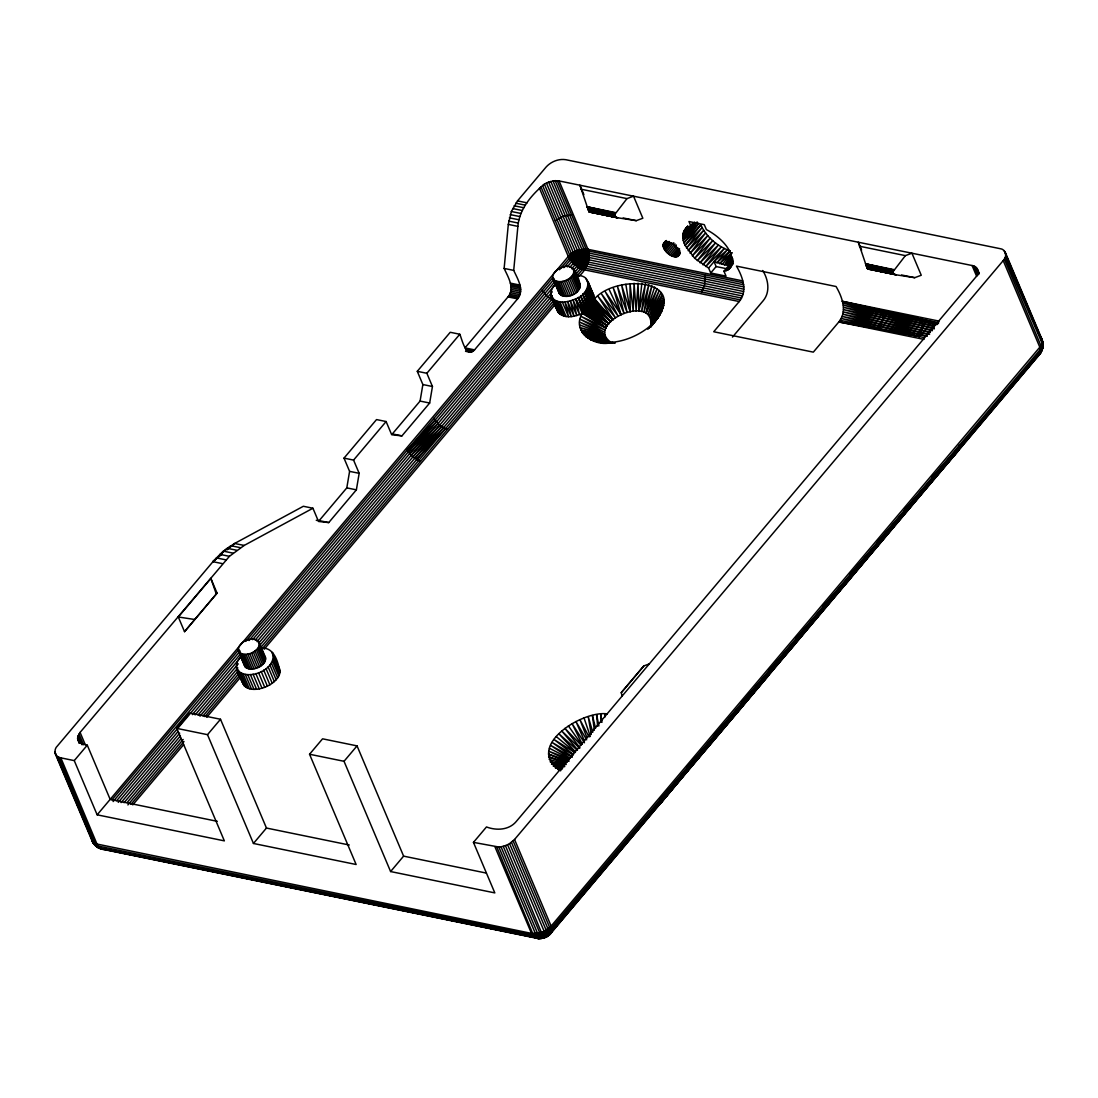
<?xml version="1.0" encoding="UTF-8"?>
<svg xmlns="http://www.w3.org/2000/svg" width="1098" height="1098" viewBox="0 0 1098 1098"><rect width="100%" height="100%" fill="white"/><g stroke="black" fill="none" stroke-linecap="round" stroke-linejoin="round"><path stroke-width="1.5" d="M486.318 873.075L403.611 856.138L357.042 745.885L322.565 738.817L309.54 754.244L344.031 761.298L390.6 871.551L494.814 892.894L473.458 842.372L486.483 826.945C496.323 830.719 508.827 830.184 516.074 821.702L975.449 277.519C979.773 273.759 978.249 265.991 972.087 265.524L559.088 180.937L555.135 180.676L548.575 182.09L544.402 184.107L573.225 252.348C574.158 259.142 576.148 268.914 584.438 269.847L739.215 301.538C748.013 291.08 742.468 276.38 736.456 266.114L836.058 286.509C842.084 296.776 847.629 311.475 838.831 321.947L813.33 352.142L713.727 331.747L739.215 301.538M238.06 650.098C238.39 641.054 255.189 634.301 259.567 643.373C259.238 652.418 242.438 659.171 238.06 650.098L245.211 666.939C252.005 673.362 270.671 664.098 263.904 655.108M244.278 663.576L245.211 666.939M552.623 277.465C552.582 272.139 558.017 268.804 562.492 267.267C573.554 262.463 578.111 275.914 580.032 284.286C581.473 293.756 565.099 300.687 559.156 293.29L552.623 277.465L559.788 294.291M558.841 290.929L559.156 293.29M657.606 806.001L660.269 803.489L660.31 799.152L741.713 707.016L832.298 598.437M660.612 800.758L741.095 708.086L741.754 702.679L849.687 579.442L850.346 574.034L958.28 450.798L958.938 445.39M544.402 184.107C531.638 194.744 519.34 209.073 517.885 226.366L513.713 270.382C517.474 278.686 524.817 290.133 517.597 298.862L474.542 349.864L464.962 347.901L508.017 296.899C515.25 288.17 507.894 276.723 504.133 268.42L508.305 224.404L511.366 211.502L517.529 200.893L546.145 166.978C550.99 161.653 558.594 158.565 565.786 159.704L999.853 248.615C1006.015 249.068 1007.539 256.836 1003.215 260.597L514.55 839.476L509.596 843.607L546.186 930.212C554.847 935.469 542.165 939.627 537.183 938.351L101.73 849.111C96.61 847.642 91.038 842.839 91.628 837.115C91.395 843.662 98.093 849.495 104.557 849.427L536.949 937.98M608.58 343.166C592.234 345.664 571.66 330.663 582.256 313.383L575.75 298.821C589.05 295.046 594.526 273.869 575.558 275.584M578.921 276.38C586.277 269.751 591.753 259.059 587.91 249.177L559.088 180.937M614.551 214.741L615.154 216.581L617.186 217.692L636.291 220.657L642.838 218.241L633.532 196.185L626.985 198.614L614.551 214.741L588.24 209.759L579.895 185.205L583.875 194.648M892.962 271.769L893.552 273.608L895.597 274.72L914.703 277.684L921.249 275.255L911.93 253.213L905.383 255.628L892.962 271.769L866.638 266.787L858.293 242.219L861.614 250.097M609.568 343.125L596.626 341.656L612.039 343.029C582.228 324.514 653.365 291.917 650.867 325.09C694.993 279.798 617.323 272.729 594.581 298.78C597.339 306.685 590.875 315.579 582.256 313.383C575.146 316.718 565.072 319.038 558.731 313.026C554.463 304.709 545.816 292.233 555.547 284.272M473.458 842.372L498.863 847.025L535.453 933.643L536.593 938.227C542.865 939.833 548.89 936.169 551.992 930.843L1040.657 351.964C1043.759 348.944 1043.416 343.578 1042.18 339.707L1005.054 251.826M546.433 183.009L575.256 251.25L578.097 261.846L582.585 269.339L577.177 275.735M541.808 938.172L543.73 938.008L543.894 937.143L542.041 937.527C539.118 939.957 532.557 937.719 531.501 933.382L494.924 846.764M474.542 349.864C465.772 358.593 461.915 338.76 459.801 334.245L450.235 332.282L417.281 371.316L426.861 373.279L432.447 386.51L429.661 403.035L401.937 435.879L391.698 434.767L386.112 421.536L376.532 419.573L344.003 458.127L353.57 460.089L359.17 473.32L356.383 489.845L328.741 522.579L318.516 521.468L312.93 508.237L303.35 506.274L234.601 543.483L223.429 551.155L212.957 561.696L57.48 745.871C53.157 749.632 54.68 757.387 60.843 757.853L98.202 846.97L103.116 849.454L100.398 848.054M1040.904 338.362L1040.767 337.347C1043.622 340.133 1042.167 344.621 1039.806 347.215L551.141 926.094L548.89 933.259L545.843 937.212L547.751 935.949L544.155 931.31L507.564 844.691L509.596 843.607M663.041 245.417C666.074 236.66 679.374 246.776 679.566 253.391C676.533 262.148 663.233 252.032 663.041 245.417L666.294 241.56M498.863 847.025L501.017 846.778L537.608 933.396L538.116 937.253L539.722 938.268M545.377 935.647L545.692 936.484L549.604 934.727L1039.724 354.325L1042.592 348.395L1042.18 339.707M1040.52 353.158L1043.1 345.252L1041.645 338.445L1042.949 347.229L1040.52 353.158L551.676 932.133C549.398 936.731 538.061 942.359 539.818 932.929L503.227 846.311L501.017 846.778M573.554 270.19L576.793 266.347L583.958 248.93L555.135 180.676M79.001 743.017L77.642 737.046L80.085 732.407L229.413 556.329L244.181 545.432L312.93 508.237M260.995 648.232C273.992 646.557 278.247 662.149 279.963 672.127C278.631 679.731 271.412 684.589 264.742 687.321C258.277 689.64 249.726 690.985 244.278 685.811C239.94 677.493 231.211 664.921 240.97 656.906M594.855 304.983L587.156 288.582L594.1 307.907L608.827 323.69L592.673 310.309L586.016 290.503L594.1 307.907L610.763 321.618L594.855 304.983L587.938 286.66L594.979 303.419L612.986 319.669L597.916 296.24L615.47 317.844L601.498 293.88L618.174 316.183L605.286 291.697L621.043 314.714L613.302 287.992L624.035 313.479L617.46 286.496L627.082 312.477L621.66 285.26L630.156 311.736L630.005 283.627L633.175 311.269L634.081 283.243L636.126 311.077L638.048 283.147L638.926 311.173L641.836 283.353M742.687 280.882L586.016 248.93L577.397 250.344L573.06 261.283L573.211 263.396L578.715 267.569L584.438 269.847L584.369 266.347L580.883 255.861L579.168 251.799L577.397 250.344L548.575 182.09M557.194 180.69L586.016 248.93C585.083 257.495 580.307 266.265 574.391 272.688M60.843 757.853L74.252 760.612L97.146 814.812L568.284 256.465L587.91 249.177L585.975 256.465L580.65 268.571L575.256 274.98M1010.16 388.349L1037.679 355.752C1041.906 352.801 1044.061 346.021 1042.386 341.107L1004.19 250.728M503.227 846.311L505.423 845.611L543.73 938.008M316.251 520.301L319.175 520.617L346.803 487.883L349.589 471.358L344.003 458.127M401.937 435.879L392.357 433.916L420.081 401.072L422.867 384.547L417.281 371.316M543.496 937.898L549.371 934L551.141 926.094L514.55 839.476M237.072 669.684C247.791 682.201 277.794 669.121 272.524 652.459M550.784 181.39L579.607 249.63L573.966 263.41L574.94 264.947L588.83 259.801L743.607 291.505M663.027 308.209L650.867 325.09L663.727 305.313L651.361 322.977L664.016 302.485L651.443 320.945L663.878 299.768L651.114 319.024L662.382 294.758L650.4 317.253L661.023 292.493L649.302 315.661L659.267 290.448L647.847 314.275L657.153 288.623L646.036 313.108L651.883 285.7L643.936 312.203L648.794 284.629L641.548 311.544L645.432 283.847L638.926 311.173M547.751 935.949L551.676 932.133L551.141 926.094L544.155 931.31C546.626 936.333 532.022 939.833 538.116 937.253C543.771 937.445 549.192 934.247 552.019 929.388L1041.892 349.439L1043.1 345.252L1042.386 341.107M607.359 713.906C582.05 710.077 523.513 747.258 560.611 770.837M553.57 279.592C560.433 285.082 575.091 278.851 573.829 269.586M1042.414 347.846L1039.724 354.325L1042.414 347.846L1041.577 350.962L1038.584 355.134L1037.157 355.327M546.186 930.212C545.459 934.645 541.547 939.586 536.593 938.227M1042.427 349.137L1041.22 352.129L1037.679 355.752M1042.592 348.395L1043.086 344.017L1040.767 337.347M646.036 313.108L654.683 287.031M552.98 180.923L581.803 249.164L574.94 264.947L571.701 268.79M576.793 266.347L577.987 266.622L584.712 249.781L586.016 248.93M511.476 842.344L548.053 928.963L544.965 935.853L541.204 938.378M549.357 934.686L551.223 932.792L548.053 928.963M580.801 267.679L582.571 267.02L587.897 255.779L589.146 255.23L743.922 286.935M581.803 249.164L585.097 254.311L587.252 260.885L582.585 269.339M513.137 840.958L549.727 927.577L547.024 934.7L543.167 937.459L536.167 937.788L100.44 848.438L96.953 846.832L91.683 839.984L93.014 841.013M1040.341 353.254L1042.894 343.262L1005.658 255.971M651.114 319.024L663.329 297.187M701.732 291.972L704.902 283.572L704.628 274.802M923.981 339.392L838.831 321.947L879.69 328.426L882.874 320.026L882.586 311.256L842.303 301.277L939.147 321.124M838.831 321.947L919.342 336.551L922.526 328.151L922.238 319.367L842.303 301.277M558.882 922.938L547.696 935.99L551.676 932.133M731.419 254.256L724.776 264.851L714.043 261.626L708.622 268.049L710.708 272.99L726.025 276.12L723.939 271.192L732.75 260.885M732.339 257.193L727.164 264.947L724.776 264.851L731.378 257.152M549.727 927.577C547.079 934.027 537.855 936.361 531.501 933.382L94.373 843.511L57.686 756.659M648.904 328.233L658.512 317.061L661.916 311.159L650.002 327.245L660.406 314.11L650.689 326.861M732.942 259.691L729.36 264.769L727.164 264.947L732.737 258.524M1042.235 342.59L1042.084 347.38L551.718 927.796C548.163 934.645 539.516 938.049 532.338 934.988L98.257 846.078L94.373 843.511L97.846 847.491L99.012 847.903L93.975 844.046L92.232 841.246L55.106 753.379M743.113 293.77L588.322 262.079L577.987 266.622M650.867 326.545L653.667 322.812L650.496 326.861M731.858 252.718L719.574 263.781L730.239 250.879C717.557 246.556 706.453 237.044 700.785 224.843L685.097 245.417L694.718 258.318L708.622 268.049M698.836 223.512L683.999 242.836L685.097 245.417L702.075 227.547L686.497 248.052L703.681 230.264L688.185 250.687L705.575 232.968L690.134 253.309L707.743 235.631L692.33 255.861L710.145 238.211L694.718 258.318L712.739 240.654L697.299 260.651L715.498 242.933L700.016 262.806L718.38 245.032L702.83 264.783L721.331 246.899L705.712 266.539L724.323 248.505L714.043 261.626L716.129 266.567L726.849 268.763M697.216 222.29L683.231 240.338L683.999 242.836L700.785 224.843M647.834 329.304L650.743 325.543C636.895 337.251 618.352 344.196 600.126 342.288L608.072 343.056M733.313 261.269L725.998 270.698L723.939 271.192M694.924 222.482L682.805 237.95L683.231 240.338L698.726 223.429M652.308 324.953L658.512 317.061L650.702 326.93M652.212 325.104L656.261 319.971M692.948 222.853L682.709 235.713L682.805 237.95L697.038 222.139M733.121 263.246L727.809 269.902L725.998 270.698L732.682 262.93M688.144 227.259L682.942 233.668L682.709 235.713L694.636 222.235M689.05 768.531L685.825 772.512L689.091 768.696M719.41 732.393L659.651 804.56M721.564 729.731L724.776 725.751M726.931 723.102L729.072 720.453M660.269 803.489L743.346 704.216M805.287 631.048L846.558 582.16L793.346 645.199L796.558 641.218M798.713 638.569L801.924 634.589M805.15 630.609L807.291 627.946M876.931 546.063L879.086 543.414M904.079 513.905L796.009 642.687L714.606 734.837L713.947 740.244L660.584 802.213M906.234 511.243L909.446 507.276M911.601 504.613L914.812 500.633M918.038 496.653L920.179 494.004M710.516 742.001L713.947 740.244L768.243 675.929L768.902 670.507L850.305 578.371L936.594 475.105M184.519 631.679L217.061 593.126L210.857 578.426L178.315 616.98L184.519 631.679L217.061 593.126M649.275 663.906L643.84 665.923L621.235 692.701L622.168 696.036M731.501 266.183L727.809 269.902L733.368 263.396M658.759 805.41L672.841 788.309M675.009 785.674L678.248 781.735M754.285 691.822L739.05 709.514M757.524 687.883L759.692 685.248M862.877 563.192L847.642 580.869M865.046 560.556L868.285 556.604M870.453 553.982L873.706 550.029M946.49 464.07L877.453 546.214L796.05 638.35L795.391 643.771L687.458 766.994L687.417 771.331L684.754 773.843M687.746 226.71L682.942 233.668L689.407 226.257M958.28 450.798L877.769 544.924L823.198 606.192L823.157 610.529L820.494 613.041M74.252 760.612L87.277 745.185L110.171 799.385L217.28 821.331M353.57 460.089L386.112 421.536M426.861 373.279L459.801 334.245M111.982 799.783L239.062 649.247M245.691 641.397L552.939 277.423M559.431 269.737L569.986 257.55L588.542 251.03L743.319 282.721M113.121 801.554L240.188 651.018M249.04 640.546L554.078 279.194M563.796 267.665L570.48 259.787L573.225 254.022L571.358 253.597L568.284 256.465L573.211 263.396L589.091 257.495L743.881 289.199M97.146 814.812L224.349 840.862L176.847 728.399L189.858 712.986L220.506 719.259L266.457 828.043L349.26 845.007M116.69 800.675L240.448 654.065M252.609 639.667L555.437 280.937M567.323 266.841L571.646 261.722L575.16 253.281L573.225 252.348L571.358 253.597L571.399 254.709L573.966 263.41M118.255 802.35L177.931 731.666M192.301 714.647L240.915 657.043M255.285 640.024L555.917 283.874M569.972 267.239L573.211 263.396M121.096 802.597L179.66 733.217M195.128 714.894L238.225 663.837M257.001 641.589L552.239 291.835M124.047 802.693L180.401 735.935M198.079 714.99L237.854 667.859M258.853 642.989L551.923 295.801M127.066 802.597L181.211 738.46M200.001 716.198L238.678 670.384M259.663 645.514L551.69 299.589L553.639 300.591L260.514 647.834M127.903 804.916L183.16 739.462M203.048 715.896L238.403 674.007M130.937 804.367L183.984 741.534M204.969 716.665L240.338 674.776M262.436 648.589L554.449 302.65M132.789 804.875L183.586 744.705M206.781 717.227L241.011 676.67M264.193 649.206L554.614 305.162M176.847 728.399L207.495 734.672L220.506 719.259M663.439 243.482L665.608 240.915M663.11 244.374L666.362 240.517M663.219 246.583L667.557 241.45M663.645 247.832L669.066 241.409M664.29 249.136L669.725 242.713M665.168 250.44L671.674 242.74M666.225 251.717L673.815 242.727M667.433 252.924L675.023 243.934M687.801 226.833L683.532 231.815L685.66 228.837L691.054 226.476L694.307 222.619M668.751 254.022L676.354 245.032M670.164 254.983L676.67 247.283M671.605 255.779L678.111 248.066M673.033 256.369L679.538 248.67M674.405 256.754L679.827 250.33M675.695 256.918L680.033 251.771M676.835 256.85L680.101 252.993M677.823 256.561L679.991 253.981M710.708 272.99L716.129 266.567M722.237 264.453L731.995 252.897M207.495 734.672L253.446 843.47L266.457 828.043M344.031 761.298L357.042 745.885M732.476 337.1L763.247 300.646C770.453 291.986 768.353 279.427 762.726 270.506M390.6 871.551L403.611 856.138M621.235 692.701L643.84 665.923M668.462 793.127L670.631 790.56M674.982 785.413L677.15 782.847M692.358 764.826L695.61 760.969M697.779 758.402L702.13 753.255M704.298 750.675L747.738 699.22M757.51 687.65L759.679 685.07M769.451 673.499L771.62 670.919M775.97 665.772L778.139 663.206M781.392 659.349L784.658 655.492M786.827 652.912L791.164 647.765L766.198 677.356M793.346 645.199L803.118 633.615M858.499 568.009L860.667 565.443M865.018 560.296L867.187 557.715M870.44 553.859L872.608 551.292M876.959 546.145L879.127 543.565M882.394 539.708L885.647 535.851M887.815 533.285L892.166 528.138M894.335 525.558L944.28 466.389M959.528 448.327L961.738 445.719M731.419 266.361L729.333 268.818C738.83 253.13 719.314 236.29 706.385 229.606L704.298 224.678L688.968 221.535L691.054 226.476M958.897 449.727L877.494 541.877L877.769 544.924L875.943 548.122M959.213 448.451L904.642 509.719L903.983 515.127L900.552 516.884M959.227 446.996L931.79 477.548L931.749 481.885L929.086 484.396M434.039 418.269L435.179 420.04L407.029 450.29L412.807 457.015L420.452 461.407M416.581 459.637L445.541 428.632L447.476 429.4M408.154 452.047L436.537 421.783L435.179 420.04M414.66 458.415L443.606 427.63L445.541 428.632M409.513 453.79L438.102 423.444L436.537 421.783M412.807 457.015L441.684 426.408L443.606 427.63M411.077 455.464L439.831 425.008L441.684 426.408M222.537 563.658L212.957 561.696L223.429 551.155L233.009 553.118M1038.584 355.134L1040.053 353.734L1040.369 351.401M221.865 554.188L212.957 561.696L227.094 548.273L236.674 550.235M573.225 252.348L575.256 251.25L577.164 252.54L583.23 268.667L586.716 266.32L741.507 298.025M212.957 561.696L220.616 554.847M226.998 549.124L230.813 545.706L240.393 547.669M730.239 250.879L716.829 262.834L727.315 249.836L714.043 261.626M549.618 934.494L551.059 933.204M226.957 549.906L234.601 543.483L244.181 545.432M555.286 220.863L562.986 216.224L571.605 214.81M537.608 933.396L539.612 934.604L534.506 937.335L531.501 933.382L539.818 932.929L541.698 934.178L538.116 937.253L535.824 936.992L98.779 847.793L93.097 842.358L54.9 751.979M590.326 211.241L589.228 211.928L588.24 209.759L614.715 215.922L588.844 211.2L615.456 216.882M893.854 273.896L867.242 268.214L893.127 272.935L866.638 266.787L867.695 269.01L868.724 268.269M956.234 452.239L957.387 451.649M549.014 934.631L550.167 934.055M550.51 931.543L551.992 930.843L551.718 927.796M593.387 340.751L612.039 343.029L590.408 339.57L609.925 342.109L587.759 338.129L608.127 340.943L585.44 336.427L606.659 339.557L581.899 332.365L605.561 337.964L580.705 330.031L604.847 336.194L579.922 327.52L604.531 334.272L579.607 322.112L604.614 332.241L580.087 319.257L605.094 330.127L580.966 316.334L605.972 327.973L583.683 313.479L575.75 298.821C568.462 302.197 557.098 304.654 551.635 297.05L558.731 313.026L552.637 298.464L560.076 314.289L553.982 299.672L561.778 315.304L555.67 300.646L563.796 316.059L557.66 301.374L566.074 316.54L559.898 301.84M575.256 251.25L577.397 250.344M505.423 845.611L507.564 844.691M539.818 932.929L544.155 931.31M1003.215 260.597L1039.806 347.215L1040.657 351.964L1040.931 345.678L1042.578 344.333L1005.164 257.508M582.571 267.02L587.622 264.261L587.252 260.885L588.322 262.079M743.73 284.766L588.953 253.062L570.48 259.787L569.148 258.222M540.875 186.742L569.697 254.983L571.399 254.709L569.986 257.55L571.646 261.722L587.897 255.779L589.091 257.495M584.369 266.347L586.716 266.32L583.038 255.065L579.607 249.63M101.73 849.111L96.953 846.832M608.635 343.07L603.831 342.617L608.786 343.152M867.695 269.01L896.133 274.829M98.902 846.832L95.334 845.57L93.097 842.358L95.732 843.991L96.336 845.94L100.44 848.438M100.714 848.795L104.557 849.427M542.041 937.527L543.867 937.747M584.781 268.09L740.436 299.905M607.729 342.645L612.272 343.207M614.907 342.837L611.751 342.398L614.99 343.098M178.315 616.98L194.497 619.464M557.811 769.506L561.051 770.014M562.025 769.067L555.341 767.914L561.613 769.218M562.821 767.873L553.227 766.088L561.174 767.941M587.512 207.838L614.962 213.465M865.91 264.865L893.36 270.492M589.228 211.928L617.735 217.802L589.297 211.983L616.225 217.363L589.063 211.653L615.154 216.581L588.555 210.555L614.551 215.153L588.061 209.32M867.64 268.941L894.623 274.376L867.475 268.681L893.552 273.608L866.967 267.583L892.949 272.18L866.459 266.334M588.967 211.447L617.186 217.692M867.365 268.475L895.597 274.72M614.606 215.537L588.404 210.171M588.706 210.898L614.907 216.265M893.003 272.565L866.802 267.198M867.104 267.926L893.305 273.292M564.633 766.692L551.471 764.03L562.739 766.939M581.007 189.199L626.985 198.614M859.418 246.213L905.383 255.628M587.142 206.795L615.223 213.039L587.691 208.359L614.619 214.33L601.333 212.175L587.883 208.853L614.756 213.89L587.142 206.795L615.539 212.6M865.54 263.808L893.621 270.053L866.102 265.373L893.031 271.343L879.731 269.202L866.281 265.867L893.168 270.918L865.54 263.808L893.95 269.628M623.156 217.967L636.291 220.657M901.568 274.994L914.703 277.684M517.529 200.893L527.109 202.856M515.758 203.199L525.338 205.161M514.125 205.765L523.705 207.728M512.656 208.538L522.236 210.5M511.366 211.502L520.946 213.465M510.268 214.604L519.848 216.567M509.39 217.829L518.97 219.792M508.731 221.11L518.311 223.059M508.305 224.404L517.885 226.366M938.763 322.757L842.935 303.13L934.384 326.614M937.527 324.445L843.346 305.162L934.274 328.892M934.398 325.955L843.539 307.344L932.312 330.745M934.357 328.22L843.484 309.609L930.143 332.57M932.435 330.182L843.209 311.901L927.783 334.314M930.28 332.118L842.715 314.179L926.849 336.345M742.399 295.966L585.769 263.712M929.581 334.3L842.015 316.375L919.342 336.551M927.028 336.029L841.109 318.434L879.69 328.426M840.039 320.3L924.31 337.566M504.133 268.42L513.713 270.382M510.337 283.119L519.917 285.082M510.803 284.492L520.37 286.454M511.078 286.029L520.658 287.992M511.16 287.662L520.74 289.625M511.064 289.35L520.644 291.313M510.776 291.052L520.356 293.015M510.323 292.699L519.889 294.662M509.692 294.264L519.272 296.213M508.923 295.678L518.489 297.627M508.017 296.899L517.597 298.862M465.579 349.233L473.554 350.866M466.115 350.317L472.497 351.621M466.623 351.113L471.413 352.087M465.538 351.291L470.328 352.28M422.867 384.547L432.447 386.51M420.081 401.072L429.661 403.035M349.589 471.358L359.17 473.32M346.803 487.883L356.383 489.845M319.175 520.617L328.741 522.579M219.847 554.366L229.413 556.329M216.347 557.894L225.927 559.856M87.277 745.185L80.291 743.209L77.697 739.915M253.446 843.47L356.123 864.497L309.54 754.244M564.317 764.853L550.112 761.779L564.743 765.924M583.477 334.506L606.659 339.557M865.732 264.344L879.649 267.569L881.42 271.782M587.32 207.316L601.237 210.542L603.022 214.769M922.238 319.367L938.268 323.43M882.586 311.256L935.935 324.843M549.151 759.349L566.088 764.537M565.703 762.41L548.602 756.755L565.923 763.741M92.232 841.246L96.13 845.158M568.86 761.285L548.478 754.038L567.227 762.245M579.566 324.871L604.531 334.272M569.299 759.034L548.767 751.224L568.901 760.749M533.408 933.629L535.426 934.467L533.436 935.29L496.818 847.011M549.467 748.314L569.697 758.636M535.453 933.643L537.512 934.7L533.614 936.374L532.338 934.988M586.689 258.675L588.83 259.801L587.005 253.624L583.958 248.93M572.044 757.126L550.578 745.377L569.903 758.114M573.334 754.875L552.088 742.413L572.223 756.769M92.259 841.37L93.975 844.046L99.012 847.903M582.256 313.383L605.972 327.973L586.579 313.369L578.262 297.462L583.683 313.479M574.968 752.638L553.982 739.462L573.554 754.518M551.69 299.589L546.2 295.403L542.138 290.229M589.351 312.656L580.595 295.911L586.579 313.369L607.221 325.818L589.351 312.656L582.695 294.209L590.6 312.052L608.827 323.69L593.469 309.183L586.016 290.503M605.972 327.973L585.124 313.479L578.262 297.462M542.014 932.229L545.706 937.088M582.695 294.209L591.726 311.256L608.827 323.69M587.005 253.624L589.146 255.23L588.542 251.03M590.6 312.052L607.221 325.818L588.006 313.095L580.595 295.911M556.233 736.566L575.228 752.295M577.246 750.14L558.827 733.725L575.544 751.965M549.933 927.783L551.827 929.622M438.102 423.444L439.831 425.008M579.552 748.095L561.737 730.98L577.589 749.824M594.951 301.84L612.986 319.669L594.581 298.78L588.322 284.78L594.951 301.84L587.938 286.66M580.979 744.993L564.935 728.372L579.936 747.793M612.986 319.669L594.814 300.303L588.322 284.78M94.908 844.733L96.267 846.256M594.979 303.419L610.763 321.618L594.567 306.493L587.156 288.582M1040.986 340.037L1042.016 341.368L1041.865 339.625M98.257 846.078L99.273 847.409M586.25 249.232L588.693 253.02M568.393 725.902L581.583 744.554M592.824 293.893L594.581 298.78L587.897 281.321L593.812 295.348L585.92 278.494M584.465 742.783L572.072 723.609L582.242 744.156M92.122 840.354L93.81 842.976L91.683 839.984M579.401 283.298L580.032 284.286M586.675 739.805L575.928 721.523L584.479 740.93M278.741 667.159L279.537 668.668M589.132 736.978L579.936 719.657L587.032 737.856M609.239 289.721L621.043 314.714M592.673 310.309L584.507 292.397L591.726 311.256M562.341 302.019L568.558 316.718L564.935 301.909L571.221 316.608L567.639 301.538L573.98 316.21L570.37 300.879L576.779 315.524L573.101 299.974L579.552 314.577L575.75 298.821M1004.341 259.059L1040.931 345.678M977.289 268.749L979.141 273.114M976.424 267.651L979.045 273.855M975.244 266.732L978.524 274.486M973.789 266.018L977.714 275.324M972.087 265.524L976.671 276.38M542.536 185.356L571.358 253.597M539.461 188.225L568.284 256.465L569.986 257.55L569.697 254.983M573.183 268.598L580.348 285.425M573.499 270.712L580.348 286.66M573.801 273.265L580.005 287.964M573.142 274.582L579.36 289.282M572.195 275.9L578.399 290.599M570.974 277.149L577.191 291.848M569.533 278.316L575.736 293.015M567.899 279.345L574.103 294.044M566.129 280.223L572.332 294.923M564.262 280.91L570.48 295.609M562.382 281.39L568.599 296.089M560.529 281.651L566.746 296.35M558.772 281.678L564.976 296.378M557.139 281.486L563.356 296.186M555.712 281.061L561.915 295.76M553.255 277.698L560.721 295.115M273.745 655.63L279.949 670.329M271.975 652.61L277.561 665.841M273.759 657.428L279.963 672.127M273.375 659.308L279.578 674.007M272.592 661.229L278.81 675.929M271.439 663.151L277.657 677.85M269.943 665.045L276.147 679.744M258.62 641.246L265.785 658.073M259.567 644.608L265.771 659.308M257.687 640.409L262.655 652.171M259.224 645.912L265.442 660.612M268.118 666.857L274.335 681.556M258.579 647.23L264.783 661.929M257.632 648.547L263.836 663.247M266.018 668.558L272.235 683.258M256.41 649.796L262.614 664.496M263.698 670.109L269.902 684.809M254.956 650.963L261.173 665.663M253.322 651.992L259.54 666.692M261.173 671.468L267.39 686.168M251.552 652.871L257.769 667.57M258.524 672.621L264.742 687.321M249.699 653.557L255.903 668.257M247.819 654.037L254.022 668.737M255.807 673.527L262.01 688.226M245.966 654.298L252.169 668.998M253.062 674.186L259.279 688.885M244.195 654.326L250.413 669.025M242.576 654.12L248.779 668.833M250.371 674.556L256.575 689.256M241.135 653.694L247.352 668.408M238.06 648.863L246.144 667.762M238.376 651.238L244.579 665.937M247.764 674.666L253.981 689.366M245.321 674.488L251.538 689.187M243.083 674.021L249.301 688.721M241.107 673.294L247.311 687.993M239.419 672.319L245.623 687.019M236.248 666.362L241.834 679.593M238.06 671.111L244.278 685.811M236.468 668.092L243.276 684.397M80.085 732.407L85.328 744.815M78.946 733.944L83.53 744.801M78.136 735.509L82.062 744.815M77.642 737.046L80.264 743.25M77.491 738.529L79.454 743.181M59.141 757.373L95.732 843.991M210.857 578.426L216.196 593.771M584.04 718.023L590.34 736.497M1040.382 348.917L1040.863 350.303L1042.084 347.38L1041.755 344.127M545.692 936.484L545.843 937.212M592.81 732.256L588.226 716.637L591.287 734.466M595.555 728.194L592.426 715.525L594.334 730.17M598.877 725.929L596.612 714.688L597.628 726.121M625.86 284.3L630.156 311.736M602.006 722.278L600.73 714.139L601.141 722.333M242.452 681.062L242.672 682.791M1042.716 342.713L1042.935 345.952M604.765 713.878L604.806 717.159M1041.933 345.266L1041.082 348.217L1039.806 347.215L1041.933 345.266M683.67 775.147L680.417 779.1L683.67 775.119M687.787 226.325L685.66 228.837L687.842 226.325M687.65 226.394L684.438 230.196L687.623 226.449M97.434 844.472L96.02 844.842L98.202 846.97L97.434 844.472M557.029 308.126L550.812 293.715L557.757 311.558L551.031 295.458L557.18 309.911L557.029 308.126"/></g></svg>
